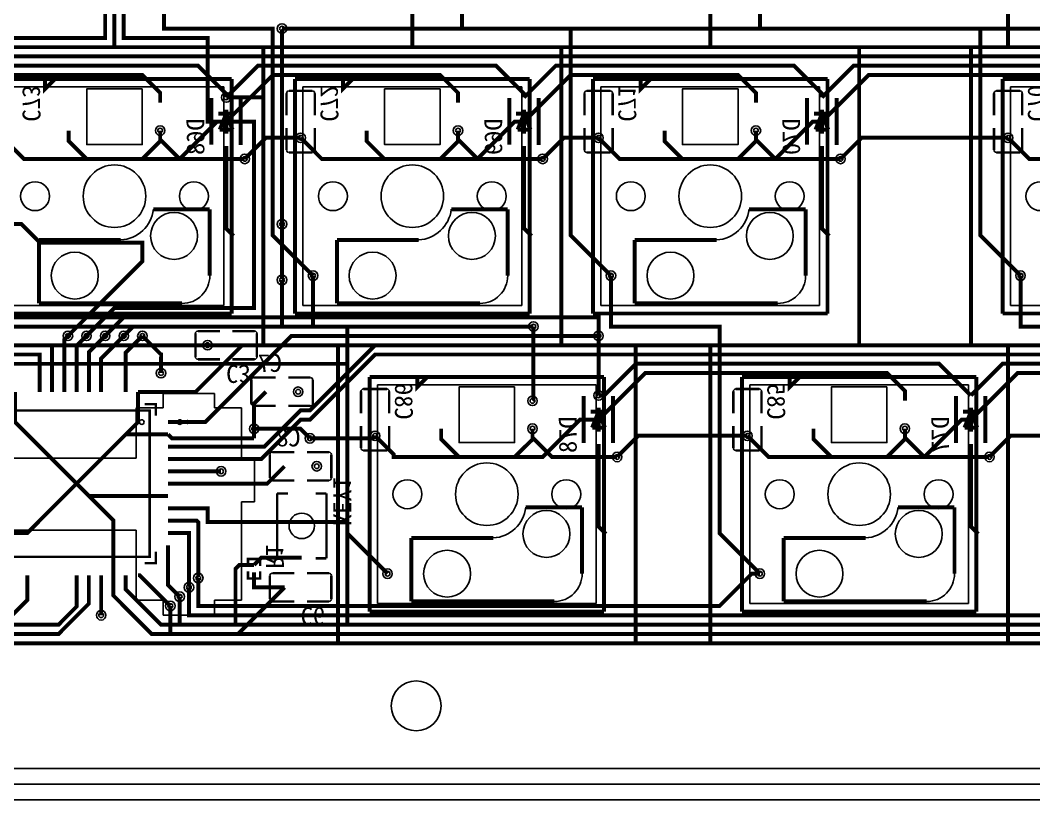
# Model space of a CAD drawing. Extents: x -401 to 1070, y -422 to 1263.
# Drawn here: x -211.1 to -146.3, y 690.7 to 740.5 of the extents above; entities that cross this region are included whole.
import ezdxf

# ---------------------------------------------------------------- set-up
doc = ezdxf.new("R2010")
doc.units = 0
doc.header["$MEASUREMENT"] = 0
for name, color, linetype, true_color in [('BoardOutLine', 6, 'Continuous', 0xff00ff), ('BottomLayer', 5, 'Continuous', 0x0000ff), ('BottomSilkLayer', 7, 'Continuous', 0x66cc33), ('Document', 7, 'Continuous', 0xffffff), ('Hole', 7, 'Continuous', 0x222222), ('Multi-Layer', 7, 'Continuous', 0xc0c0c0), ('TopLayer', 1, 'Continuous', 0xff0000), ('TopSilkLayer', 7, 'Continuous', 0xffcc00)]:
    doc.layers.add(name, color=color, linetype=linetype, true_color=true_color)

msp = doc.modelspace()

# ---------------------------------------------------------------- linework, layer by layer
at = {"color": 0}
for p, q in [((-212.0609999999999, 736.2684), (-198.0709999999999, 736.2684)), ((-198.0709999999999, 736.2684), (-198.0709999999999, 722.2772)), ((-193.0109999999997, 736.2684), (-179.021, 736.2684)), ((-193.0109999999997, 722.2772), (-193.0109999999997, 736.2684)), ((-179.021, 736.2684), (-179.021, 722.2772)), ((-173.961, 736.2684), (-159.9709999999998, 736.2684)), ((-173.961, 722.2772), (-173.961, 736.2684)), ((-159.9709999999998, 736.2684), (-159.9709999999998, 722.2772)), ((-147.7670000000001, 736.2684), (-133.778, 736.2684)), ((-147.7670000000001, 722.2772), (-147.7670000000001, 736.2684)), ((-198.0709999999999, 722.2772), (-212.0609999999999, 722.2772)), ((-179.021, 722.2772), (-193.0109999999997, 722.2772)), ((-159.9709999999998, 722.2772), (-173.961, 722.2772)), ((-133.778, 722.2772), (-147.7670000000001, 722.2772)), ((-188.249, 717.2185000000001), (-174.2589999999998, 717.2185000000001)), ((-188.249, 703.2272), (-188.249, 717.2185000000001)), ((-174.2589999999998, 717.2185000000001), (-174.2589999999998, 703.2272)), ((-164.4359999999999, 717.2185000000001), (-150.4459999999999, 717.2185000000001)), ((-164.4359999999999, 703.2272), (-164.4359999999999, 717.2185000000001)), ((-150.4459999999999, 717.2185000000001), (-150.4459999999999, 703.2272)), ((-198.6589999999999, 716.6673000000001), (-201.9479999999999, 716.6673000000001)), ((-201.9479999999999, 716.6673000000001), (-201.9479999999999, 715.7481)), ((-198.6589999999999, 715.7481), (-198.6589999999999, 716.6673000000001)), ((-201.9479999999999, 715.7481), (-203.673, 715.7481)), ((-203.673, 715.7481), (-203.673, 712.518)), ((-196.9329999999998, 715.7481), (-198.6589999999999, 715.7481)), ((-196.9329999999998, 712.518), (-196.9329999999998, 715.7481)), ((-203.673, 712.518), (-236.1709999999999, 712.518)), ((-196.1089999999999, 712.518), (-196.9329999999998, 712.518)), ((-196.1089999999999, 709.7274), (-196.1089999999999, 712.518)), ((-196.9329999999998, 703.4574), (-196.9329999999998, 709.7274)), ((-196.9329999999998, 709.7274), (-196.1089999999999, 709.7274)), ((-236.1709999999999, 707.9278), (-203.673, 707.9278)), ((-203.673, 707.9278), (-203.673, 703.4574)), ((-203.673, 703.4574), (-201.9479999999999, 703.4574)), ((-201.9479999999999, 703.4574), (-201.9479999999999, 702.47758)), ((-198.6589999999999, 702.47758), (-198.6589999999999, 703.4574)), ((-198.6589999999999, 703.4574), (-196.9329999999998, 703.4574)), ((-174.2589999999998, 703.2272), (-188.249, 703.2272)), ((-150.4459999999999, 703.2272), (-164.4359999999999, 703.2272)), ((-201.9479999999999, 702.47758), (-198.6589999999999, 702.47758)), ((-390.8038999999999, 700.69718), (-86.00199999999995, 700.69718)), ((-390.8039, 700.69718), (-86.00200000000018, 700.69718)), ((-390.8038999999999, 700.6971800000001), (-86.00199999999995, 700.6971800000001)), ((-80.99799999999982, 692.690767), (-395.8089299999999, 692.692145))]:
    msp.add_line(p, q, dxfattribs=at)
msp.add_line((-390.8089999999997, 700.7025), (-86.00899999999979, 700.7025))
at = {"linetype": 'Continuous'}
for p, q in [((-80.99799999996935, 691.690767), (-395.80893, 691.692145)), ((-395.8089299999999, 690.6921450000001), (-80.99799999996958, 690.690767)), ((-395.8089299999998, 690.6921450000001), (-80.99799999996935, 690.690767)), ((-395.8089299999999, 690.6921450000001), (-80.99799999996935, 690.690767)), ((-395.8089299999997, 690.692145), (-80.99799999996935, 690.6907669999999)), ((-395.8089299999999, 690.692145), (-80.99799999996958, 690.690767))]:
    msp.add_line(p, q, dxfattribs=at)
for centre in [(-185.77, 696.6946800000001), (-185.7699999999998, 696.6946800000001), (-185.77, 696.6946800000001), (-185.7699999999998, 696.6946800000001), (-185.7699999999998, 696.6946800000001), (-185.7699999999998, 696.69468), (-185.77, 696.6946800000001)]:
    msp.add_circle(centre, 1.59578, dxfattribs=at)
at = {"layer": 'BoardOutLine', "const_width": 0.254}
msp.add_lwpolyline([(-390.8008773999999, 700.6965094000001), (-390.8008773999999, 700.6965094000001), (-86.00087740000004, 700.6965094000001)], dxfattribs=at)
at = {"layer": 'BottomLayer', "const_width": 0.254}
for points in [[(-120.5266147999998, 797.3622292), (-119.1115807999997, 795.9471952), (-105.0481087999999, 795.9471952), (-105.0481087999999, 719.7455696000001), (-188.3936367999997, 719.7455696000001), (-192.5609132000002, 715.5782932000001), (-193.1562383999997, 715.5782932000001), (-195.4762743999997, 713.2582572), (-201.6374507999997, 713.2582572)], [(-104.4526819999999, 794.7414826), (-104.4526819999999, 719.150346), (-188.3935352000001, 719.150346), (-192.5608116000001, 714.9830696000001), (-193.1561368, 714.9830696000001), (-195.6682475999999, 712.4709588000001), (-201.6373492, 712.4709588000001)], [(-194.3478032, 739.986728), (-113.9778851999997, 739.986728), (-108.6199583999999, 739.986728)], [(-366.4513451999998, 735.2397728000001), (-363.4904163999998, 738.2007524), (-105.6433832, 738.2007524), (-105.6433832, 731.0569008000001)], [(-216.9690432, 735.5834348000001), (-214.9470508000002, 737.6054272), (-199.7047139999997, 737.6054272), (-197.9187892000002, 735.8195024), (-197.9187892000002, 735.5834348000001)], [(-197.9187892000002, 735.5834348000001), (-195.8967967999999, 737.6054272), (-180.6543076, 737.6054272), (-178.8682812, 735.8194008), (-178.8682812, 735.5834348000001)], [(-178.8682812, 735.5834348000001), (-176.8462887999997, 737.6054272), (-161.6039011999999, 737.6054272), (-159.8180271999997, 735.8195532000001), (-159.8180271999997, 735.5834348000001)], [(-159.8180271999997, 735.5834348000001), (-157.7960347999999, 737.6054272), (-134.8142672000001, 737.6054272), (-133.6235151999997, 736.4146752), (-133.6235151999997, 735.5834348000001)], [(-227.0340472, 733.4617728000001), (-227.0340472, 732.7871996), (-225.8990228, 731.6521752), (-220.5410960000002, 731.6521752), (-218.1597952, 734.0334760000001), (-216.9691447999996, 734.0334760000001), (-213.9925188, 737.010102), (-203.2766651999998, 737.010102), (-202.1415392000001, 735.8749760000001), (-202.1415392000001, 735.2397728000001)], [(-207.9835391999998, 733.4617728000001), (-207.9835391999998, 732.787098), (-206.8486163999999, 731.6521752), (-200.8953644000001, 731.6521752), (-198.5140635999999, 734.0334760000001), (-197.9187383999999, 734.0334760000001), (-194.9421123999998, 737.010102), (-184.2262588000001, 737.010102), (-183.0912851999999, 735.8751284000001), (-183.0912851999999, 735.2397728000001)], [(-188.9332852, 733.4617728000001), (-188.9332852, 732.7872504000001), (-187.7982099999997, 731.6521752), (-181.8449579999999, 731.6521752), (-179.4636571999997, 734.0334760000001), (-178.8683319999998, 734.0334760000001), (-175.8917060000001, 737.010102), (-165.1758523999999, 737.010102), (-164.0407771999996, 735.8750268000001), (-164.0407771999996, 735.2397728000001)], [(-169.8827771999997, 733.4617728000001), (-169.8827771999997, 732.7871488000001), (-168.7478036, 731.6521752), (-162.7945515999997, 731.6521752), (-160.4132508, 734.0334760000001), (-159.8179256000001, 734.0334760000001), (-156.8412996, 737.010102), (-138.9815436000001, 737.010102), (-137.8465192000001, 735.8750776), (-137.8465192000001, 735.2397728000001)], [(-193.1560351999999, 733.0035568000001), (-195.3767064000001, 733.0035568000001), (-196.7280879999996, 731.6521752)], [(-174.1057811999997, 733.0035568000001), (-176.3262999999999, 733.0035568000001), (-177.6776815999999, 731.6521752)], [(-147.9115231999997, 733.0035568000001), (-157.2758935999998, 733.0035568000001), (-158.6272751999998, 731.6521752)], [(-197.4425392000001, 726.7307728000001), (-197.9187892000002, 727.2070228), (-197.9187892000002, 732.4836188)], [(-178.3922851999998, 726.7307728000001), (-178.8682812, 727.2067688000001), (-178.8682812, 732.4836188)], [(-159.3417772, 726.7307728000001), (-159.8180271999997, 727.2070228), (-159.8180271999997, 732.4836188)], [(-194.3477523999998, 723.9133794), (-194.3467871999999, 723.9143446), (-194.3467871999999, 727.4848988)], [(-236.0190177999999, 716.5321902000001), (-235.0640286, 716.5321902000001), (-230.0652577999997, 721.5308848000001), (-174.1057811999997, 721.5308848000001), (-174.1057811999997, 720.3408948)], [(-246.0845552, 714.4115188000001), (-246.0845552, 713.7368948), (-244.9494292000001, 712.6017688000001), (-238.9961772, 712.6017688000001), (-236.6148763999998, 714.9830696000001), (-235.1358852000001, 714.9830188000001), (-235.1358852000001, 715.8667356000001), (-230.0662992, 720.9363216), (-178.2730067999998, 720.9363216)], [(-208.2761979999998, 716.7475568), (-208.2761979999998, 719.7456966), (-208.2761979999998, 720.103862), (-208.0391652000001, 720.3408948)], [(-207.4887725999999, 716.7475568), (-207.4887725999999, 719.1503206000001), (-207.4887725999999, 719.7007894000001), (-206.8486671999997, 720.3408948)], [(-206.7013471999996, 716.7475568), (-206.7013471999996, 718.6967782), (-206.7013471999996, 719.2974628000001), (-205.6579152000002, 720.3408948)], [(-205.9149123999998, 716.7480648), (-205.9149123999998, 718.2466902000001), (-205.9149123999998, 718.8933996000001), (-204.4674171999998, 720.3408948)], [(-204.3391979999999, 716.7475568), (-204.3391979999999, 719.278362), (-203.2766651999998, 720.3408948)], [(-203.2766905999999, 720.3410218), (-202.0860655999998, 719.1503206000001), (-202.0859131999998, 719.1503206000001), (-202.0859131999998, 717.9596448)], [(-201.6373492, 714.8331334000001), (-199.2593249999998, 714.8331334000001), (-193.7514365999998, 720.3410218), (-174.1059081999999, 720.3410218), (-174.1057811999997, 720.3408948)], [(-209.0635471999997, 716.7475568), (-209.0635471999997, 719.7456712000001), (-224.7083724000001, 719.7456712000001), (-224.7083724000001, 714.3877444000001)], [(-203.5517471999999, 716.7475568), (-199.8870352000001, 716.7475568), (-196.8888191999997, 719.7457728)], [(-209.8509471999998, 716.7475568), (-209.8509471999998, 719.150346), (-224.1130471999998, 719.150346), (-224.1130471999998, 713.7924192)], [(-150.2927731999996, 716.5329268), (-152.3148672, 718.5550208), (-171.7244296000001, 718.5550208), (-173.7465236, 716.5329268), (-174.1057811999997, 716.5329268)], [(-150.2927731999996, 716.5329268), (-148.2706792000001, 718.5550208), (-128.2656899999999, 718.5550208), (-126.4797652, 716.769096), (-126.4797652, 716.5329268)], [(-184.1705311999997, 714.4115188000001), (-184.1705311999997, 713.7366916000001), (-183.0356083999998, 712.6017688000001), (-177.6776815999999, 712.6017688000001), (-175.2963807999997, 714.9830696000001), (-174.1057303999999, 714.9830696000001), (-171.1291044000002, 717.9596956000001), (-155.6506491999996, 717.9596956000001), (-154.5155232, 716.8245696000001), (-154.5155232, 716.1895188000001)], [(-160.3575231999996, 714.4115188000001), (-160.3575231999996, 713.7366916000001), (-159.2226004000001, 712.6017688000001), (-153.2693483999999, 712.6017688000001), (-150.8880475999997, 714.9830696000001), (-150.2927223999998, 714.9830696000001), (-147.3160964000001, 717.9596956000001), (-131.8376412, 717.9596956000001), (-130.7025151999999, 716.8245696000001), (-130.7025151999999, 716.1895188000001)], [(-211.4257471999997, 716.7475568), (-211.4257471999997, 714.8329048), (-207.4889504, 710.896108)], [(-203.5517471999999, 716.7475568), (-203.5517471999999, 714.8333112), (-204.3392996, 714.0457588)], [(-196.1326612, 714.404483), (-196.1326612, 716.0132428), (-195.3767826000001, 716.7691468)], [(-196.1326612, 713.7925208), (-196.1326612, 713.7925208), (-196.1326612, 714.404483)], [(-201.6373492, 714.0457588), (-204.3392996, 714.0457588), (-207.4889504, 710.896108)], [(-201.6373492, 714.0457588), (-201.3841111999998, 713.7925208), (-196.1326612, 713.7925208)], [(-188.3935097999999, 713.9530488), (-188.5540632, 713.7925208), (-192.5609132000002, 713.7925208)], [(-164.5805272, 713.9530488), (-171.5637999999997, 713.9530488), (-172.91508, 712.6017688000001)], [(-140.7675191999999, 713.9530488), (-147.750792, 713.9530488), (-149.1020719999999, 712.6017688000001)], [(-173.6295312, 707.6805188000001), (-174.1057811999997, 708.1567688000001), (-174.1057811999997, 713.4331108)], [(-149.8165231999999, 707.6805188000001), (-150.2927731999996, 708.1567688000001), (-150.2927731999996, 713.4331108)], [(-210.6383472, 705.0447608), (-210.6383472, 703.4541112), (-211.6112179999998, 702.4812404), (-269.3577624000001, 702.4812404), (-269.3577624000001, 706.0531916000001), (-275.3110144000001, 712.0064436000001), (-286.026868, 712.0064436000001), (-288.4081687999998, 709.6251428), (-288.4081687999998, 701.2905900000001), (-379.0164203999999, 701.2905900000001), (-382.8663491999999, 705.1405188000001)], [(-201.6373492, 710.8961588000001), (-195.2962391999997, 710.8961588000001), (-194.1860052, 712.0063928000001)], [(-201.6373492, 711.6835588), (-201.6373492, 711.6835588), (-198.2416231999998, 711.6835588)], [(-207.4889504, 710.896108), (-210.6384995999999, 707.7465588), (-213.3401452000001, 707.7465588)], [(-207.4889504, 710.896108), (-205.1265471999998, 708.5337048000001), (-205.1265471999998, 705.0447608)], [(-207.4889504, 710.896108), (-206.7016011999997, 710.1087588000001), (-201.6373492, 710.1087588000001)], [(-201.6376032000001, 709.3211048000001), (-199.1103031999999, 709.3211048000001), (-199.1103031999999, 708.4346448), (-190.1796631999998, 708.4346448), (-190.1796631999998, 701.8865248000001), (-122.3134032, 701.8865248000001)], [(-207.4897632, 705.0437448), (-207.4897632, 703.0320648000001), (-208.6353032, 701.8865248000001), (-269.5851432000001, 701.8865248000001), (-276.1942231999998, 708.4956048)], [(-201.6373492, 708.5339842000001), (-199.8041549999996, 708.5339842000001), (-199.7046885999996, 708.4345178000001), (-199.7046885999996, 704.8626682), (-199.7046631999999, 704.8626428000001)], [(-201.6373492, 707.7465588), (-200.3000138, 707.7465588), (-200.3000138, 704.2672922), (-200.3000392000001, 704.2672668000001)], [(-201.6373492, 706.9591334), (-201.6373492, 704.4138248), (-200.8954151999999, 703.6718908)], [(-196.1326866000002, 705.6992934), (-195.6711686000001, 706.1608368000001), (-193.0879631999999, 706.1608368000001)], [(-204.3391979999999, 705.0447608), (-204.3391979999999, 704.1390222000001), (-202.0860655999998, 701.8858898000001), (-197.3234385999997, 701.8858898000001), (-197.3234385999997, 705.4578918000001), (-197.0820115999998, 705.6993188), (-196.1326612, 705.6993188)], [(-196.1334231999997, 705.2164648000002), (-196.1334231999997, 704.2665048), (-194.1852431999998, 704.2665048)], [(-206.7023631999998, 705.0437448), (-206.7023631999998, 703.2251048), (-208.6353032, 701.2896248000001), (-272.8896831999999, 701.2896248000001), (-276.1942231999998, 704.5967048000001)], [(-205.9139471999999, 705.0447608), (-205.9139471999999, 705.0447608), (-205.9139471999999, 702.4812404)], [(-205.1275631999999, 705.0437448), (-205.1275631999999, 703.7356448), (-202.6815431999996, 701.2896248000001), (-197.1621232, 701.2896248000001), (-194.1852431999998, 704.2665048)], [(-203.5517726, 705.0447608), (-203.4590372, 705.0447608), (-201.4907911999996, 703.0765148)]]:
    msp.add_lwpolyline(points, dxfattribs=at)
at = {"layer": 'BottomSilkLayer'}
for points, const_width in [([(-209.5076407999998, 736.7638744), (-208.8726408, 736.7638744), (-209.5076407999998, 736.1288744), (-209.5076407999998, 736.7638744)], 0.254), ([(-190.4572344000001, 736.7638744), (-189.8222343999998, 736.7638744), (-190.4572344000001, 736.1288744), (-190.4572344000001, 736.7638744)], 0.254), ([(-171.4068279999999, 736.7638744), (-170.7718280000001, 736.7638744), (-171.4068279999999, 736.1288744), (-171.4068279999999, 736.7638744)], 0.254), ([(-185.6946327999997, 717.713468), (-185.0596327999999, 717.713468), (-185.6946327999997, 717.078468), (-185.6946327999997, 717.713468)], 0.254), ([(-161.8816248000001, 717.713468), (-161.2466247999998, 717.713468), (-161.8816248000001, 717.078468), (-161.8816248000001, 717.713468)], 0.254), ([(-202.8137501999997, 715.5713082000001), (-212.1641505999999, 715.5713082000001), (-212.1641505999999, 706.2209078000001), (-202.8137501999997, 706.2209078000001), (-202.8137501999997, 715.5713082000001)], 0.1524)]:
    msp.add_lwpolyline(points, close=True, dxfattribs=dict(at, const_width=const_width))
for points, const_width in [([(-198.8652694, 735.5535136000001), (-198.8652694, 735.5535136000001), (-198.8652694, 732.5535196000001)], 0.254), ([(-196.9855931999998, 735.5401532000001), (-196.9855931999998, 735.5401532000001), (-196.9855931999998, 732.5401592000001)], 0.254), ([(-194.0597418, 734.4346690000001), (-194.0597418, 734.4346690000001), (-194.0597418, 735.8446738)], 0.1524), ([(-193.9073417999996, 735.9970738), (-193.9073417999996, 735.9970738), (-192.4049318, 735.9970738)], 0.1524), ([(-192.2525318, 735.8446738), (-192.2525318, 735.8446738), (-192.2525318, 734.4346690000001)], 0.1524), ([(-179.8148629999998, 735.5535136000001), (-179.8148629999998, 735.5535136000001), (-179.8148629999998, 732.5535196000001)], 0.254), ([(-177.9351867999997, 735.5401532000001), (-177.9351867999997, 735.5401532000001), (-177.9351867999997, 732.5401592000001)], 0.254), ([(-175.0093353999998, 734.4346690000001), (-175.0093353999998, 734.4346690000001), (-175.0093353999998, 735.8446738)], 0.1524), ([(-174.8569353999999, 735.9970738), (-174.8569353999999, 735.9970738), (-173.3545253999998, 735.9970738)], 0.1524), ([(-173.2021253999999, 735.8446738), (-173.2021253999999, 735.8446738), (-173.2021253999999, 734.4346690000001)], 0.1524), ([(-160.7644565999997, 735.5535136000001), (-160.7644565999997, 735.5535136000001), (-160.7644565999997, 732.5535196000001)], 0.254), ([(-158.8847804, 735.5401532000001), (-158.8847804, 735.5401532000001), (-158.8847804, 732.5401592000001)], 0.254), ([(-148.8150265999996, 734.4346690000001), (-148.8150265999996, 734.4346690000001), (-148.8150265999996, 735.8446738)], 0.1524), ([(-148.6626266000001, 735.9970738), (-148.6626266000001, 735.9970738), (-147.1602166, 735.9970738)], 0.1524), ([(-147.0078165999996, 735.8446738), (-147.0078165999996, 735.8446738), (-147.0078165999996, 734.4346690000001)], 0.1524), ([(-198.4267383999997, 734.5414760000001), (-198.4267383999997, 734.5414760000001), (-197.4107383999997, 734.5414760000001)], 0.254), ([(-197.9187383999999, 734.5414760000001), (-197.9187383999999, 734.5414760000001), (-198.3251383999998, 733.5254760000001)], 0.254), ([(-197.9187383999999, 734.7954760000001), (-197.9187383999999, 734.7954760000001), (-197.9187383999999, 733.2714760000001)], 0.254), ([(-197.5123383999996, 733.5254760000001), (-197.5123383999996, 733.5254760000001), (-197.9187383999999, 734.5414760000001)], 0.254), ([(-179.376332, 734.5414760000001), (-179.376332, 734.5414760000001), (-178.360332, 734.5414760000001)], 0.254), ([(-178.8683319999998, 734.5414760000001), (-178.8683319999998, 734.5414760000001), (-179.2747319999996, 733.5254760000001)], 0.254), ([(-178.8683319999998, 734.7954760000001), (-178.8683319999998, 734.7954760000001), (-178.8683319999998, 733.2714760000001)], 0.254), ([(-178.4619319999999, 733.5254760000001), (-178.4619319999999, 733.5254760000001), (-178.8683319999998, 734.5414760000001)], 0.254), ([(-160.3259255999999, 734.5414760000001), (-160.3259255999999, 734.5414760000001), (-159.3099255999998, 734.5414760000001)], 0.254), ([(-159.8179256000001, 734.5414760000001), (-159.8179256000001, 734.5414760000001), (-160.2243255999999, 733.5254760000001)], 0.254), ([(-159.8179256000001, 734.7954760000001), (-159.8179256000001, 734.7954760000001), (-159.8179256000001, 733.2714760000001)], 0.254), ([(-159.4115255999998, 733.5254760000001), (-159.4115255999998, 733.5254760000001), (-159.8179256000001, 734.5414760000001)], 0.254), ([(-194.0597418, 733.632283), (-194.0597418, 733.632283), (-194.0597418, 732.2222782000001)], 0.1524), ([(-192.2525318, 732.2222782000001), (-192.2525318, 732.2222782000001), (-192.2525318, 733.632283)], 0.1524), ([(-175.0093353999998, 733.632283), (-175.0093353999998, 733.632283), (-175.0093353999998, 732.2222782000001)], 0.1524), ([(-173.2021253999999, 732.2222782000001), (-173.2021253999999, 732.2222782000001), (-173.2021253999999, 733.632283)], 0.1524), ([(-148.8150265999996, 733.632283), (-148.8150265999996, 733.632283), (-148.8150265999996, 732.2222782000001)], 0.1524), ([(-147.0078165999996, 732.2222782000001), (-147.0078165999996, 732.2222782000001), (-147.0078165999996, 733.632283)], 0.1524), ([(-198.3251383999998, 733.5254760000001), (-198.3251383999998, 733.5254760000001), (-197.5123383999996, 733.5254760000001)], 0.254), ([(-179.2747319999996, 733.5254760000001), (-179.2747319999996, 733.5254760000001), (-178.4619319999999, 733.5254760000001)], 0.254), ([(-160.2243255999999, 733.5254760000001), (-160.2243255999999, 733.5254760000001), (-159.4115255999998, 733.5254760000001)], 0.254), ([(-193.9073417999996, 732.0698782000001), (-193.9073417999996, 732.0698782000001), (-192.4049318, 732.0698782000001)], 0.1524), ([(-174.8569353999999, 732.0698782000001), (-174.8569353999999, 732.0698782000001), (-173.3545253999998, 732.0698782000001)], 0.1524), ([(-148.6626266000001, 732.0698782000001), (-148.6626266000001, 732.0698782000001), (-147.1602166, 732.0698782000001)], 0.1524), ([(-199.8823362000001, 720.4968762000001), (-199.8823362000001, 720.4968762000001), (-199.8823362000001, 718.9944662)], 0.1524), ([(-198.3199313999996, 720.6492762), (-198.3199313999996, 720.6492762), (-199.7299361999997, 720.6492762)], 0.1524), ([(-197.5175453999998, 720.6492762), (-197.5175453999998, 720.6492762), (-196.1075405999998, 720.6492762)], 0.1524), ([(-195.9551405999998, 720.4968762000001), (-195.9551405999998, 720.4968762000001), (-195.9551405999998, 718.9944662)], 0.1524), ([(-199.7299361999997, 718.8420662000001), (-199.7299361999997, 718.8420662000001), (-198.3199313999996, 718.8420662000001)], 0.1524), ([(-196.1075405999998, 718.8420662000001), (-196.1075405999998, 718.8420662000001), (-197.5175453999998, 718.8420662000001)], 0.1524), ([(-196.310385, 716.0178402), (-196.310385, 716.0178402), (-196.310385, 717.5202502000001)], 0.1524), ([(-196.1579850000001, 717.6726502), (-196.1579850000001, 717.6726502), (-194.7479802, 717.6726502)], 0.1524), ([(-192.5355893999997, 717.6726502), (-192.5355893999997, 717.6726502), (-193.9455942000002, 717.6726502)], 0.1524), ([(-192.3831893999998, 716.0178402), (-192.3831893999998, 716.0178402), (-192.3831893999998, 717.5202502000001)], 0.1524), ([(-189.2971402000001, 715.3842626), (-189.2971402000001, 715.3842626), (-189.2971402000001, 716.7942674)], 0.1524), ([(-189.1447401999997, 716.9466674000001), (-189.1447401999997, 716.9466674000001), (-187.6423301999996, 716.9466674000001)], 0.1524), ([(-187.4899302000001, 716.7942674), (-187.4899302000001, 716.7942674), (-187.4899302000001, 715.3842626)], 0.1524), ([(-165.4841322, 715.3842626), (-165.4841322, 715.3842626), (-165.4841322, 716.7942674)], 0.1524), ([(-165.3317322, 716.9466674000001), (-165.3317322, 716.9466674000001), (-163.8293222, 716.9466674000001)], 0.1524), ([(-163.6769222, 716.7942674), (-163.6769222, 716.7942674), (-163.6769222, 715.3842626)], 0.1524), ([(-175.0522613999999, 716.5031072), (-175.0522613999999, 716.5031072), (-175.0522613999999, 713.5031132)], 0.254), ([(-173.1725851999997, 716.4897468), (-173.1725851999997, 716.4897468), (-173.1725851999997, 713.4897528)], 0.254), ([(-151.2392533999998, 716.5031072), (-151.2392533999998, 716.5031072), (-151.2392533999998, 713.5031132)], 0.254), ([(-149.3595771999996, 716.4897468), (-149.3595771999996, 716.4897468), (-149.3595771999996, 713.4897528)], 0.254), ([(-203.1409784, 715.9761080000001), (-202.4089503999996, 715.9761080000001), (-202.4089503999996, 715.24408)], 0.1524), ([(-194.7479802, 715.8654402000001), (-194.7479802, 715.8654402000001), (-196.1579850000001, 715.8654402000001)], 0.1524), ([(-193.9455942000002, 715.8654402000001), (-193.9455942000002, 715.8654402000001), (-192.5355893999997, 715.8654402000001)], 0.1524), ([(-174.6137303999997, 715.4910696000001), (-174.6137303999997, 715.4910696000001), (-173.5977303999996, 715.4910696000001)], 0.254), ([(-174.1057303999999, 715.4910696000001), (-174.1057303999999, 715.4910696000001), (-174.5121303999997, 714.4750696000001)], 0.254), ([(-174.1057303999999, 715.7450696000001), (-174.1057303999999, 715.7450696000001), (-174.1057303999999, 714.2210696000001)], 0.254), ([(-173.6993304, 714.4750696000001), (-173.6993304, 714.4750696000001), (-174.1057303999999, 715.4910696000001)], 0.254), ([(-150.8007224, 715.4910696000001), (-150.8007224, 715.4910696000001), (-149.7847224, 715.4910696000001)], 0.254), ([(-150.2927223999998, 715.4910696000001), (-150.2927223999998, 715.4910696000001), (-150.6991224000001, 714.4750696000001)], 0.254), ([(-150.2927223999998, 715.7450696000001), (-150.2927223999998, 715.7450696000001), (-150.2927223999998, 714.2210696000001)], 0.254), ([(-149.8863223999999, 714.4750696000001), (-149.8863223999999, 714.4750696000001), (-150.2927223999998, 715.4910696000001)], 0.254), ([(-189.2971402000001, 714.5818766), (-189.2971402000001, 714.5818766), (-189.2971402000001, 713.1718718000001)], 0.1524), ([(-187.4899302000001, 713.1718718000001), (-187.4899302000001, 713.1718718000001), (-187.4899302000001, 714.5818766)], 0.1524), ([(-174.5121303999997, 714.4750696000001), (-174.5121303999997, 714.4750696000001), (-173.6993304, 714.4750696000001)], 0.254), ([(-165.4841322, 714.5818766), (-165.4841322, 714.5818766), (-165.4841322, 713.1718718000001)], 0.1524), ([(-163.6769222, 713.1718718000001), (-163.6769222, 713.1718718000001), (-163.6769222, 714.5818766)], 0.1524), ([(-150.6991224000001, 714.4750696000001), (-150.6991224000001, 714.4750696000001), (-149.8863223999999, 714.4750696000001)], 0.254), ([(-194.9673345999997, 712.9100486000001), (-194.9673345999997, 712.9100486000001), (-193.5573297999997, 712.9100486000001)], 0.1524), ([(-191.3449389999998, 712.9100486000001), (-191.3449389999998, 712.9100486000001), (-192.7549437999999, 712.9100486000001)], 0.1524), ([(-189.1447401999997, 713.0194718), (-189.1447401999997, 713.0194718), (-187.6423301999996, 713.0194718)], 0.1524), ([(-165.3317322, 713.0194718), (-165.3317322, 713.0194718), (-163.8293222, 713.0194718)], 0.1524), ([(-195.1197346000001, 711.2552386000001), (-195.1197346000001, 711.2552386000001), (-195.1197346000001, 712.7576486)], 0.1524), ([(-191.1925389999999, 711.2552386000001), (-191.1925389999999, 711.2552386000001), (-191.1925389999999, 712.7576486)], 0.1524), ([(-193.5573297999997, 711.1028386000002), (-193.5573297999997, 711.1028386000002), (-194.9673345999997, 711.1028386000002)], 0.1524), ([(-192.7549437999999, 711.1028386000002), (-192.7549437999999, 711.1028386000002), (-191.3449389999998, 711.1028386000002)], 0.1524), ([(-194.663957, 710.2720808000001), (-194.663957, 710.2720808000001), (-193.9709688, 710.2720808000001)], 0.1524), ([(-194.663957, 710.2720808000001), (-194.663957, 710.2720808000001), (-194.663957, 706.1196888000001)], 0.1524), ([(-191.5115629999998, 710.2720808000001), (-191.5115629999998, 710.2720808000001), (-192.2045511999997, 710.2720808000001)], 0.1524), ([(-191.5115629999998, 710.2720808000001), (-191.5115629999998, 710.2720808000001), (-191.5115629999998, 706.1196888000001)], 0.1524), ([(-203.1409784, 705.8161080000001), (-202.4089503999996, 705.8161080000001), (-202.4089503999996, 706.5481360000001)], 0.1524), ([(-196.5233639999999, 705.6240586), (-196.5233639999999, 706.0795822000001), (-195.7421615999999, 706.0795822000001), (-195.7421615999999, 705.6240586)], 0.1524), ([(-194.663957, 706.1196888000001), (-194.663957, 706.1196888000001), (-193.9709688, 706.1196888000001)], 0.1524), ([(-191.5115629999998, 706.1196888000001), (-191.5115629999998, 706.1196888000001), (-192.2045511999997, 706.1196888000001)], 0.1524), ([(-196.5233639999999, 705.2916742000001), (-196.5233639999999, 704.8361506000001), (-195.7421615999999, 704.8361506000001), (-195.7421615999999, 705.2916742000001)], 0.1524), ([(-193.5573297999997, 705.170821), (-193.5573297999997, 705.170821), (-194.9673345999997, 705.170821)], 0.1524), ([(-192.7549437999999, 705.170821), (-192.7549437999999, 705.170821), (-191.3449389999998, 705.170821)], 0.1524), ([(-195.1197346000001, 705.0184210000001), (-195.1197346000001, 705.0184210000001), (-195.1197346000001, 703.516011)], 0.1524), ([(-191.1925389999999, 705.0184210000001), (-191.1925389999999, 705.0184210000001), (-191.1925389999999, 703.516011)], 0.1524), ([(-194.9673345999997, 703.363611), (-194.9673345999997, 703.363611), (-193.5573297999997, 703.363611)], 0.1524), ([(-191.3449389999998, 703.363611), (-191.3449389999998, 703.363611), (-192.7549437999999, 703.363611)], 0.1524)]:
    msp.add_lwpolyline(points, dxfattribs=dict(at, const_width=const_width))
for centre, radius in [((-203.3134951999998, 714.8331588000001), 0.150114), ((-200.3897012, 714.8331588000001), 0.100076), ((-193.0879631999999, 708.1958848000002), 0.813308)]:
    msp.add_circle(centre, radius, dxfattribs=at)
for centre, start, end in [((-193.9073417999996, 735.8446738), 90, 180), ((-192.4049318, 735.8446738), 0, 90), ((-174.8569353999999, 735.8446738), 90, 180), ((-173.3545253999998, 735.8446738), 0, 90), ((-148.6626266000001, 735.8446738), 90, 180), ((-147.1602166, 735.8446738), 0, 90), ((-193.9073417999996, 732.2222782000002), 180, 270), ((-192.4049318, 732.2222782000002), 270, 359.999999999987), ((-174.8569353999999, 732.2222782000002), 180, 270), ((-173.3545253999998, 732.2222782000002), 270, 359.999999999987), ((-148.6626266000001, 732.2222782000002), 180, 270), ((-147.1602166, 732.2222782000002), 270, 359.999999999987), ((-199.7299361999997, 720.4968762000001), 90, 179.999999999987), ((-196.1075405999998, 720.4968762000001), 0, 90), ((-199.7299361999997, 718.9944662), 180, 270), ((-196.1075405999998, 718.9944662), 270, 0), ((-196.1579850000001, 717.5202502000001), 90, 180), ((-192.5355893999997, 717.5202502000001), 0, 90), ((-189.1447401999997, 716.7942674000001), 90, 180), ((-187.6423302000001, 716.7942674000001), 359.9999999999609, 90), ((-165.3317321999996, 716.7942674000001), 90, 180), ((-163.8293222, 716.7942674000001), 359.9999999999609, 90), ((-196.1579850000001, 716.0178402), 180.0000000000065, 270), ((-192.5355893999997, 716.0178402), 270, 359.999999999987), ((-189.1447401999997, 713.1718718000001), 180, 270), ((-187.6423302000001, 713.1718718000001), 270, 359.999999999987), ((-165.3317321999996, 713.1718718000001), 180, 270), ((-163.8293222, 713.1718718000001), 270, 359.999999999987), ((-194.9673345999997, 712.7576486), 90, 180), ((-191.3449389999998, 712.7576486), 0, 90), ((-194.9673345999997, 711.2552386000001), 180.0000000000065, 270), ((-191.3449389999998, 711.2552386000001), 270, 359.999999999987), ((-194.9673345999997, 705.0184210000001), 90, 179.999999999987), ((-191.3449389999998, 705.0184210000001), 0, 90), ((-194.9673345999997, 703.5160109999999), 180, 270), ((-191.3449389999998, 703.5160109999999), 270, 0)]:
    msp.add_arc(centre, 0.1524, start, end, dxfattribs=at)
at = {"layer": 'Document', "const_width": 0.254}
for points in [[(-205.0628439999998, 738.7962808), (-224.112844, 738.7962808), (-224.112844, 757.8462808), (-205.0628439999998, 757.8462808)], [(-205.0628439999998, 757.8462808), (-205.0628439999998, 757.8462808), (-205.0628439999998, 738.7962808)], [(-186.0124375999997, 738.7962808), (-205.0624375999998, 738.7962808), (-205.0624375999998, 757.8462808), (-186.0124375999997, 757.8462808)], [(-186.0124375999997, 757.8462808), (-186.0124375999997, 757.8462808), (-186.0124375999997, 738.7962808)], [(-166.9620312, 738.7962808), (-186.0120311999997, 738.7962808), (-186.0120311999997, 757.8462808), (-166.9620312, 757.8462808)], [(-166.9620312, 757.8462808), (-166.9620312, 757.8462808), (-166.9620312, 738.7962808)], [(-147.9116247999998, 738.7962808), (-166.9616248, 738.7962808), (-166.9616248, 757.8462808), (-147.9116247999998, 757.8462808)], [(-147.9116247999998, 757.8462808), (-147.9116247999998, 757.8462808), (-147.9116247999998, 738.7962808)], [(-195.5376408, 719.7458744), (-214.5876408000001, 719.7458744), (-214.5876408000001, 738.7958744), (-195.5376408, 738.7958744)], [(-195.5376408, 738.7958744), (-195.5376408, 738.7958744), (-195.5376408, 719.7458744)], [(-176.4872343999998, 719.7458744), (-195.5372344, 719.7458744), (-195.5372344, 738.7958744), (-176.4872343999998, 738.7958744)], [(-176.4872343999998, 738.7958744), (-176.4872343999998, 738.7958744), (-176.4872343999998, 719.7458744)], [(-157.4368280000001, 719.7458744), (-176.4868279999998, 719.7458744), (-176.4868279999998, 738.7958744), (-157.4368280000001, 738.7958744)], [(-157.4368280000001, 738.7958744), (-157.4368280000001, 738.7958744), (-157.4368280000001, 719.7458744)], [(-131.2425191999998, 719.7458744), (-150.2925192, 719.7458744), (-150.2925192, 738.7958744), (-131.2425191999998, 738.7958744)], [(-202.5734661999998, 728.4327506), (-202.5734661999998, 728.4327506), (-198.9666153999999, 728.4327506)], [(-198.9666153999999, 728.4327506), (-198.9666153999999, 728.4327506), (-198.9666153999999, 724.1909506000001)], [(-183.5230598000001, 728.4327506), (-183.5230598000001, 728.4327506), (-179.9162089999998, 728.4327506)], [(-179.9162089999998, 728.4327506), (-179.9162089999998, 728.4327506), (-179.9162089999998, 724.1909506000001)], [(-164.4726533999999, 728.4327506), (-164.4726533999999, 728.4327506), (-160.8658026000001, 728.4327506)], [(-160.8658026000001, 728.4327506), (-160.8658026000001, 728.4327506), (-160.8658026000001, 724.1909506000001)], [(-209.8886661999998, 726.4769506), (-209.8886661999998, 726.4769506), (-209.8886661999998, 722.4129506)], [(-209.8886661999998, 726.4769506), (-209.8886661999998, 726.4769506), (-204.6562407999998, 726.4769506)], [(-190.8382598000001, 726.4769506), (-190.8382598000001, 726.4769506), (-190.8382598000001, 722.4129506)], [(-190.8382598000001, 726.4769506), (-190.8382598000001, 726.4769506), (-185.6058344, 726.4769506)], [(-171.7878533999999, 726.4769506), (-171.7878533999999, 726.4769506), (-171.7878533999999, 722.4129506)], [(-171.7878533999999, 726.4769506), (-171.7878533999999, 726.4769506), (-166.5554279999999, 726.4769506)], [(-200.7446153999997, 722.4129506), (-200.7446153999997, 722.4129506), (-209.8886153999999, 722.4129506)], [(-181.694209, 722.4129506), (-181.694209, 722.4129506), (-190.8382089999998, 722.4129506)], [(-162.6438025999998, 722.4129506), (-162.6438025999998, 722.4129506), (-171.7878026000001, 722.4129506)], [(-171.7246327999999, 700.695468), (-190.7746328000001, 700.695468), (-190.7746328000001, 719.745468), (-171.7246327999999, 719.745468)], [(-171.7246327999999, 719.745468), (-171.7246327999999, 719.745468), (-171.7246327999999, 700.695468)], [(-147.9116247999998, 700.695468), (-166.9616248, 700.695468), (-166.9616248, 719.745468), (-147.9116247999998, 719.745468)], [(-147.9116247999998, 719.745468), (-147.9116247999998, 719.745468), (-147.9116247999998, 700.695468)], [(-178.7604581999997, 709.3823442000001), (-178.7604581999997, 709.3823442000001), (-175.1536073999998, 709.3823442000001)], [(-175.1536073999998, 709.3823442000001), (-175.1536073999998, 709.3823442000001), (-175.1536073999998, 705.1405442)], [(-154.9474502, 709.3823442000001), (-154.9474502, 709.3823442000001), (-151.3405993999997, 709.3823442000001)], [(-151.3405993999997, 709.3823442000001), (-151.3405993999997, 709.3823442000001), (-151.3405993999997, 705.1405442)], [(-186.0756582000001, 707.4265442000001), (-186.0756582000001, 707.4265442000001), (-186.0756582000001, 703.3625442)], [(-186.0756582000001, 707.4265442000001), (-186.0756582000001, 707.4265442000001), (-180.8432328000001, 707.4265442000001)], [(-162.2626501999996, 707.4265442000001), (-162.2626501999996, 707.4265442000001), (-162.2626501999996, 703.3625442)], [(-162.2626501999996, 707.4265442000001), (-162.2626501999996, 707.4265442000001), (-157.0302248, 707.4265442000001)], [(-176.9316073999996, 703.3625442), (-176.9316073999996, 703.3625442), (-186.0756073999999, 703.3625442)], [(-153.1185994, 703.3625442), (-153.1185994, 703.3625442), (-162.2625993999998, 703.3625442)]]:
    msp.add_lwpolyline(points, dxfattribs=at)
at = {"layer": 'Document'}
msp.add_circle((-200.8910971999996, 714.8331588000001), 0.150114, dxfattribs=at)
for centre, radius, start, end in [((-204.7770974268726, 728.6925005870596), 2.2188932, 273.1216218796101, 353.2760570889385), ((-185.7266910268729, 728.6925005870596), 2.2188932, 273.1216218796101, 353.2760570889385), ((-166.6762846268728, 728.6925005870596), 2.2188932, 273.1216218796101, 353.2760570889385), ((-200.7360600705085, 724.1822936705089), 1.7694148, 270, 0.2786779233388899), ((-181.6856536705088, 724.1822936705089), 1.7694148, 270, 0.2786779233388899), ((-162.6352472705087, 724.1822936705089), 1.7694148, 270, 0.2786779233388899), ((-180.9640894268725, 709.6420941870596), 2.2188932, 273.1216218796101, 353.2760570889385), ((-157.1510814268729, 709.6420941870596), 2.2188932, 273.1216218796101, 353.2760570889385), ((-176.9230520705089, 705.1318872705089), 1.7694148, 270, 0.2786779233388899), ((-153.1100440705088, 705.1318872705089), 1.7694148, 270, 0.2786779233388899)]:
    msp.add_arc(centre, radius, start, end, dxfattribs=at)
at = {"layer": 'Hole'}
for centre in [(-194.3478032, 739.9867788), (-197.9187892000002, 735.5834348000001), (-202.1415392000001, 733.4617728000001), (-193.1560351999999, 733.0035568000001), (-183.0912851999999, 733.4617728000001), (-174.1057811999997, 733.0035568000001), (-164.0407771999996, 733.4617728000001), (-147.9115231999997, 733.0035568000001), (-196.7280371999998, 731.6522768000001), (-177.6777832, 731.6522768000001), (-158.6272751999998, 731.6522768000001), (-194.3467871999999, 727.4848988), (-194.3478032, 723.9134048), (-192.3622852000001, 724.1907728), (-173.3117771999998, 724.1907728), (-147.1175191999998, 724.1907728), (-178.2729051999997, 720.9362708), (-208.0391652000001, 720.3408948), (-206.8486671999997, 720.3408948), (-205.6579152000002, 720.3408948), (-204.4674171999998, 720.3408948), (-203.2766651999998, 720.3408948), (-174.1057811999997, 720.3408948), (-199.1092872000002, 719.7457728), (-202.0859131999998, 717.9596448), (-193.3168171999998, 716.7691468), (-178.3285312, 716.1895188000001), (-174.1057811999997, 716.5329268), (-174.1057811999997, 716.5329268), (-196.1326612, 714.4044068000001), (-178.3285312, 714.4115188000001), (-154.5155232, 714.4115188000001), (-192.5609132000002, 713.7925208), (-188.3935352000001, 713.9530488), (-164.5805272, 713.9530488), (-172.9150291999997, 712.6017688000001), (-149.1020212000001, 712.6017688000001), (-198.2416231999998, 711.6835588), (-192.1260651999999, 712.0063928000001), (-187.5995311999998, 705.1405188000001), (-163.7865231999997, 705.1405188000001), (-199.7046631999999, 704.8626428000001), (-200.3000392000001, 704.2672668000001), (-200.8954151999999, 703.6718908), (-205.9139471999999, 702.4811388), (-201.4907911999996, 703.0765148)]:
    msp.add_circle(centre, 0.1524, dxfattribs=at)
at = {"layer": 'Multi-Layer'}
for points in [[(-203.2846407999998, 736.1288744), (-206.8406407999998, 736.1288744), (-206.8406407999998, 732.5728744), (-203.2846407999998, 732.5728744)], [(-184.2342343999997, 736.1288744), (-187.7902343999997, 736.1288744), (-187.7902343999997, 732.5728744), (-184.2342343999997, 732.5728744)], [(-165.1838279999999, 736.1288744), (-168.739828, 736.1288744), (-168.739828, 732.5728744), (-165.1838279999999, 732.5728744)], [(-179.4716327999997, 717.078468), (-183.0276327999998, 717.078468), (-183.0276327999998, 713.522468), (-179.4716327999997, 713.522468)], [(-155.6586248000001, 717.078468), (-159.2146248000001, 717.078468), (-159.2146248000001, 713.522468), (-155.6586248000001, 713.522468)]]:
    msp.add_lwpolyline(points, close=True, dxfattribs=at)
for centre, radius in [((-194.3478032, 739.9867788), 0.3048), ((-197.9187892000002, 735.5834348000001), 0.3048), ((-202.1415392000001, 733.4617728000001), 0.3048), ((-183.0912851999999, 733.4617728000001), 0.3048), ((-164.0407771999996, 733.4617728000001), 0.3048), ((-193.1560351999999, 733.0035568000001), 0.3048), ((-174.1057811999997, 733.0035568000001), 0.3048), ((-147.9115231999997, 733.0035568000001), 0.3048), ((-196.7280371999998, 731.6522768000001), 0.3048), ((-177.6777832, 731.6522768000001), 0.3048), ((-158.6272751999998, 731.6522768000001), 0.3048), ((-205.0625391999999, 729.2707728), 1.999996), ((-186.0122851999997, 729.2707728), 1.999996), ((-166.9617771999999, 729.2707728), 1.999996), ((-210.1425391999999, 729.2707728), 0.9249917999999999), ((-199.9825392, 729.2707728), 0.9249917999999999), ((-191.0922852000001, 729.2707728), 0.9249917999999999), ((-180.9322851999998, 729.2707728), 0.9249917999999999), ((-172.0417771999998, 729.2707728), 0.9249917999999999), ((-161.8817772, 729.2707728), 0.9249917999999999), ((-145.8475191999999, 729.2707728), 0.9249917999999999), ((-201.2525392, 726.7307728000001), 1.499997), ((-182.2022851999998, 726.7307728000001), 1.499997), ((-163.1517772, 726.7307728000001), 1.499997), ((-194.3467871999999, 727.4848988), 0.3048), ((-207.6025391999999, 724.1907728), 1.499997), ((-188.5522852000001, 724.1907728), 1.499997), ((-169.5017771999999, 724.1907728), 1.499997), ((-194.3478032, 723.9134048), 0.3048), ((-192.3622852000001, 724.1907728), 0.3048), ((-173.3117771999998, 724.1907728), 0.3048), ((-147.1175191999998, 724.1907728), 0.3048), ((-178.2729051999997, 720.9362708), 0.3048), ((-208.0391652000001, 720.3408948), 0.3048), ((-206.8486671999997, 720.3408948), 0.3048), ((-205.6579152000002, 720.3408948), 0.3048), ((-204.4674171999998, 720.3408948), 0.3048), ((-203.2766651999998, 720.3408948), 0.3048), ((-174.1057811999997, 720.3408948), 0.3048), ((-199.1092872000002, 719.7457728), 0.3048), ((-202.0859131999998, 717.9596448), 0.3048), ((-193.3168171999998, 716.7691468), 0.3048), ((-178.3285312, 716.1895188000001), 0.3048), ((-174.1057811999997, 716.5329268), 0.3048), ((-174.1057811999997, 716.5329268), 0.3048), ((-196.1326612, 714.4044068000001), 0.3048), ((-188.3935352000001, 713.9530488), 0.3048), ((-178.3285312, 714.4115188000001), 0.3048), ((-164.5805272, 713.9530488), 0.3048), ((-154.5155232, 714.4115188000001), 0.3048), ((-192.5609132000002, 713.7925208), 0.3048), ((-192.1260651999999, 712.0063928000001), 0.3048), ((-172.9150291999997, 712.6017688000001), 0.3048), ((-149.1020212000001, 712.6017688000001), 0.3048), ((-198.2416231999998, 711.6835588), 0.3048), ((-181.2495311999999, 710.2205188000001), 1.999996), ((-157.4365231999998, 710.2205188000001), 1.999996), ((-186.3295311999998, 710.2205188000001), 0.9249917999999999), ((-176.1695311999999, 710.2205188000001), 0.9249917999999999), ((-162.5165231999997, 710.2205188000001), 0.9249917999999999), ((-152.3565231999999, 710.2205188000001), 0.9249917999999999), ((-177.4395311999999, 707.6805188000001), 1.499997), ((-153.6265231999998, 707.6805188000001), 1.499997), ((-183.7895311999998, 705.1405188000001), 1.499997), ((-159.9765231999997, 705.1405188000001), 1.499997), ((-187.5995311999998, 705.1405188000001), 0.3048), ((-163.7865231999997, 705.1405188000001), 0.3048), ((-200.3000392000001, 704.2672668000001), 0.3048), ((-199.7046631999999, 704.8626428000001), 0.3048), ((-200.8954151999999, 703.6718908), 0.3048), ((-201.4907911999996, 703.0765148), 0.3048), ((-205.9139471999999, 702.4811388), 0.3048)]:
    msp.add_circle(centre, radius, dxfattribs=at)
at = {"layer": 'TopLayer', "const_width": 0.254}
for points in [[(-212.2065178, 773.6841714000001), (-210.7798759999998, 773.6841714000001), (-209.8252678000001, 772.7296394000001), (-209.8252678000001, 754.2745074), (-208.6346427999999, 753.0838824), (-205.6579405999998, 753.0838824), (-205.6579405999998, 739.3913774), (-213.9925695999998, 739.3913774), (-213.9925695999998, 727.4848734), (-211.0158927999998, 727.4848734), (-209.8252678000001, 726.2942484), (-203.2766905999999, 726.2942484), (-203.2766905999999, 725.1033694), (-208.0391652000001, 720.3408948)], [(-206.8486671999997, 720.3408948), (-205.0626153999999, 722.1269466), (-196.1328136, 722.1269466), (-196.1328136, 734.0334506), (-199.1093887999998, 734.0334506), (-199.1093887999998, 739.3913774), (-204.4673155999997, 739.3913774), (-204.4673155999997, 744.7493296000001), (-205.0626408000001, 745.3446294), (-205.0626408000001, 753.6791822000001), (-206.4895365999998, 753.6791822000001), (-207.4440178000002, 754.6336888000001)], [(-201.8875392000002, 743.2412808), (-201.8875392000002, 739.986728), (-194.9421123999998, 739.986728), (-194.9421123999998, 726.7706000000001), (-192.3622852000001, 724.1907728)], [(-182.8370312, 743.2412808), (-182.8370312, 739.986728), (-175.8917060000001, 739.986728), (-175.8917060000001, 726.7707016), (-173.3117771999998, 724.1907728)], [(-163.7865231999997, 743.2412808), (-163.7865231999997, 739.986728), (-149.6973971999998, 739.986728), (-149.6973971999998, 726.7706508000001), (-147.1175191999998, 724.1907728)], [(-194.3467871999999, 727.4848988), (-194.3467871999999, 739.9857882000001), (-194.3477523999998, 739.9867534000001)], [(-197.9187638000001, 735.5834348000001), (-195.5373867999999, 735.5834348000001), (-195.5373867999999, 721.5316468), (-204.4671632000002, 721.5316468), (-205.6579152000002, 720.3408948)], [(-212.2065431999997, 733.0035568000001), (-210.8551615999997, 731.6521752), (-203.2766651999998, 731.6521752), (-202.1415392000001, 732.7873012), (-202.1415392000001, 733.4617728000001)], [(-202.1415392000001, 733.4617728000001), (-202.1415392000001, 732.89835), (-200.8953644000001, 731.6521752), (-196.7280879999996, 731.6521752)], [(-193.1560351999999, 733.0035568000001), (-191.8046535999999, 731.6521752), (-184.2262588000001, 731.6521752), (-183.0912851999999, 732.7871488000001), (-183.0912851999999, 733.4617728000001)], [(-183.0912851999999, 733.4617728000001), (-183.0912851999999, 732.8985024000001), (-181.8449579999999, 731.6521752), (-177.6776815999999, 731.6521752)], [(-174.1057811999997, 733.0035568000001), (-172.7543996000002, 731.6521752), (-165.1758523999999, 731.6521752), (-164.0407771999996, 732.7872504000001), (-164.0407771999996, 733.4617728000001)], [(-164.0407771999996, 733.4617728000001), (-164.0407771999996, 732.8984008000001), (-162.7945515999997, 731.6521752), (-158.6272751999998, 731.6521752)], [(-147.9115231999997, 733.0035568000001), (-146.5601415999997, 731.6521752), (-138.9815436000001, 731.6521752), (-137.8465192000001, 732.7871996), (-137.8465192000001, 733.4617728000001)], [(-204.4674171999998, 720.3408948), (-203.8719903999997, 720.9363216), (-194.3467617999997, 720.9363216), (-194.3467617999997, 723.9129476)], [(-192.3622852000001, 724.1907728), (-192.3622852000001, 720.9363216), (-190.1795107999999, 720.9363216), (-190.1795107999999, 707.7204984), (-187.5995311999998, 705.1405188000001)], [(-173.3117771999998, 724.1907728), (-173.3117771999998, 720.9363216), (-166.3665027999998, 720.9363216), (-166.3665027999998, 707.7204984), (-163.7865231999997, 705.1405188000001)], [(-147.1175191999998, 724.1907728), (-147.1175191999998, 720.9363216), (-142.5534947999997, 720.9363216), (-142.5534947999997, 707.7204984), (-139.9735152000001, 705.1405188000001)], [(-178.2730067999998, 720.9363216), (-178.2730067999998, 716.2450432), (-178.3285312, 716.1895188000001)], [(-174.1057811999997, 720.3408948), (-174.1057811999997, 716.5329522), (-174.1057558, 716.5329268)], [(-222.3284431999998, 714.3884048), (-222.3284431999998, 718.5540048), (-190.1796631999998, 718.5540048), (-190.1796631999998, 717.9596448)], [(-196.1326612, 714.404483), (-193.1728753999998, 714.404483), (-192.5609132000002, 713.7925208)], [(-188.3935352000001, 713.9530488), (-187.2028847999998, 712.7623984), (-187.2028847999998, 712.6017688000001), (-179.463708, 712.6017688000001), (-178.3285057999999, 713.7254648), (-178.3285057999999, 714.4115188000001)], [(-178.3285312, 714.4115188000001), (-178.3285312, 713.8479436000001), (-177.0823564, 712.6017688000001), (-172.91508, 712.6017688000001)], [(-164.5805272, 713.9530488), (-163.2292471999997, 712.6017688000001), (-155.6506491999996, 712.6017688000001), (-154.5155232, 713.7368948), (-154.5155232, 714.4115188000001)], [(-154.5155232, 714.4115188000001), (-154.5155232, 713.8479436000001), (-153.2693483999999, 712.6017688000001), (-149.1020719999999, 712.6017688000001)], [(-192.560964, 713.7925208), (-192.560964, 713.7925208), (-192.5609385999999, 713.7925208)], [(-101.8727785999997, 705.1405188000001), (-101.8727785999997, 703.8705188000001), (-104.4527074, 701.2905646), (-201.4907911999996, 701.2905646), (-201.4907911999996, 703.0765148)], [(-120.9232866, 705.1405188000001), (-120.9232866, 704.4657678000001), (-123.5030883999996, 701.8858898000001), (-200.8954151999999, 701.8858898000001), (-200.8954151999999, 703.6718908)], [(-139.9735152000001, 705.1405188000001), (-139.9735152000001, 705.0611946000001), (-142.5534694, 702.4812658000001), (-200.3000392000001, 702.4812658000001), (-200.3000392000001, 704.2672668000001)], [(-163.7865231999997, 705.1402648000001), (-164.3020924, 705.1402648000001), (-166.3671886, 703.0777594), (-199.7046631999999, 703.0777594), (-199.7046631999999, 704.8626428000001)]]:
    msp.add_lwpolyline(points, dxfattribs=at)
at = {"layer": 'TopSilkLayer', "const_width": 0.254}
for points in [[(-205.0628439999998, 740.7012808000001), (-205.0628439999998, 738.7962808), (-206.967844, 738.7962808)], [(-203.1574375999996, 738.7962808), (-205.0624375999998, 738.7962808), (-205.0624375999998, 740.7012808000001)], [(-186.0124375999997, 740.7012808000001), (-186.0124375999997, 738.7962808), (-187.9174375999999, 738.7962808)], [(-184.1070311999999, 738.7962808), (-186.0120311999997, 738.7962808), (-186.0120311999997, 740.7012808000001)], [(-166.9620312, 740.7012808000001), (-166.9620312, 738.7962808), (-168.8670311999997, 738.7962808)], [(-165.0566247999998, 738.7962808), (-166.9616248, 738.7962808), (-166.9616248, 740.7012808000001)], [(-147.9116247999998, 740.7012808000001), (-147.9116247999998, 738.7962808), (-149.8166248, 738.7962808)], [(-197.4426408000002, 738.7958744), (-195.5376408, 738.7958744), (-195.5376408, 736.8908744)], [(-195.5372344, 736.8908744), (-195.5372344, 738.7958744), (-193.6322343999998, 738.7958744)], [(-178.3922344, 738.7958744), (-176.4872343999998, 738.7958744), (-176.4872343999998, 736.8908744)], [(-176.4868279999998, 736.8908744), (-176.4868279999998, 738.7958744), (-174.5818280000001, 738.7958744)], [(-159.3418279999999, 738.7958744), (-157.4368280000001, 738.7958744), (-157.4368280000001, 736.8908744)], [(-150.2925192, 736.8908744), (-150.2925192, 738.7958744), (-148.3875191999998, 738.7958744)], [(-212.5626511999997, 736.7708848000001), (-212.5626511999997, 736.7708848000001), (-197.5626304, 736.7708848000001)], [(-197.5626304, 721.7708640000001), (-197.5626304, 721.7708640000001), (-197.5626304, 736.7708848000001)], [(-193.5122448, 721.7708640000001), (-193.5122448, 721.7708640000001), (-193.5122448, 736.7708848000001)], [(-193.5122448, 736.7708848000001), (-193.5122448, 736.7708848000001), (-178.5122239999998, 736.7708848000001)], [(-178.5122239999998, 721.7708640000001), (-178.5122239999998, 721.7708640000001), (-178.5122239999998, 736.7708848000001)], [(-174.4618383999998, 721.7708640000001), (-174.4618383999998, 721.7708640000001), (-174.4618383999998, 736.7708848000001)], [(-174.4618383999998, 736.7708848000001), (-174.4618383999998, 736.7708848000001), (-159.4618175999997, 736.7708848000001)], [(-159.4618175999997, 721.7708640000001), (-159.4618175999997, 721.7708640000001), (-159.4618175999997, 736.7708848000001)], [(-148.2675296, 721.7708640000001), (-148.2675296, 721.7708640000001), (-148.2675296, 736.7708848000001)], [(-148.2675296, 736.7708848000001), (-148.2675296, 736.7708848000001), (-133.2675087999999, 736.7708848000001)], [(-212.5626511999997, 721.7708640000001), (-212.5626511999997, 721.7708640000001), (-197.5626304, 721.7708640000001)], [(-195.5376408, 721.6508744), (-195.5376408, 719.7458744), (-197.4426408000002, 719.7458744)], [(-193.6322343999998, 719.7458744), (-195.5372344, 719.7458744), (-195.5372344, 721.6508744)], [(-193.5122448, 721.7708640000001), (-193.5122448, 721.7708640000001), (-178.5122239999998, 721.7708640000001)], [(-176.4872343999998, 721.6508744), (-176.4872343999998, 719.7458744), (-178.3922344, 719.7458744)], [(-174.5818280000001, 719.7458744), (-176.4868279999998, 719.7458744), (-176.4868279999998, 721.6508744)], [(-174.4618383999998, 721.7708640000001), (-174.4618383999998, 721.7708640000001), (-159.4618175999997, 721.7708640000001)], [(-157.4368280000001, 721.6508744), (-157.4368280000001, 719.7458744), (-159.3418279999999, 719.7458744)], [(-148.3875191999998, 719.7458744), (-150.2925192, 719.7458744), (-150.2925192, 721.6508744)], [(-148.2675296, 721.7708640000001), (-148.2675296, 721.7708640000001), (-133.2675087999999, 721.7708640000001)], [(-190.7746328000001, 717.840468), (-190.7746328000001, 719.745468), (-188.8696327999999, 719.745468)], [(-173.6296328000001, 719.745468), (-171.7246327999999, 719.745468), (-171.7246327999999, 717.840468)], [(-166.9616248, 717.840468), (-166.9616248, 719.745468), (-165.0566247999998, 719.745468)], [(-149.8166248, 719.745468), (-147.9116247999998, 719.745468), (-147.9116247999998, 717.840468)], [(-188.7496432, 702.7204576), (-188.7496432, 702.7204576), (-188.7496432, 717.7204784)], [(-188.7496432, 717.7204784), (-188.7496432, 717.7204784), (-173.7496223999999, 717.7204784)], [(-173.7496223999999, 702.7204576), (-173.7496223999999, 702.7204576), (-173.7496223999999, 717.7204784)], [(-164.9366352, 702.7204576), (-164.9366352, 702.7204576), (-164.9366352, 717.7204784)], [(-164.9366352, 717.7204784), (-164.9366352, 717.7204784), (-149.9366143999998, 717.7204784)], [(-149.9366143999998, 702.7204576), (-149.9366143999998, 702.7204576), (-149.9366143999998, 717.7204784)], [(-188.8696327999999, 700.695468), (-190.7746328000001, 700.695468), (-190.7746328000001, 702.600468)], [(-188.7496432, 702.7204576), (-188.7496432, 702.7204576), (-173.7496223999999, 702.7204576)], [(-171.7246327999999, 702.600468), (-171.7246327999999, 700.695468), (-173.6296328000001, 700.695468)], [(-165.0566247999998, 700.695468), (-166.9616248, 700.695468), (-166.9616248, 702.600468)], [(-164.9366352, 702.7204576), (-164.9366352, 702.7204576), (-149.9366143999998, 702.7204576)], [(-147.9116247999998, 702.600468), (-147.9116247999998, 700.695468), (-149.8166248, 700.695468)]]:
    msp.add_lwpolyline(points, dxfattribs=at)

# ---------------------------------------------------------------- texts
at = {"layer": 'BottomSilkLayer', "text_generation_flag": 2}
for s, rotation, p in [('C73', 270, (-210.9365431999997, 734.0335268000001)), ('C72', 270, (-191.8862892, 734.0335268000001)), ('C71', 270, (-172.8357811999997, 734.0335268000001)), ('C70', 270, (-146.6415231999997, 734.0335268000001)), ('D68', 90, (-199.3157892000002, 734.2382508000001)), ('D69', 90, (-180.2655351999999, 734.2382508000001)), ('D70', 90, (-161.2147731999996, 734.2382508000001)), ('C3', 180, (-197.9187892000002, 718.4757728000001)), ('C86', 270, (-187.1235352000001, 714.9830188000001)), ('C85', 270, (-163.3105272, 714.9830188000001)), ('D78', 90, (-175.5025272, 715.1879968000001)), ('D77', 90, (-151.6895191999999, 715.1879968000001)), ('KEY1', 270, (-191.0559631999997, 708.1958848000002)), ('R1', 270, (-195.3709151999999, 705.4580188000001)), ('C6', 180, (-193.1562891999999, 702.9972668))]:
    msp.add_text(s, height=1.143, rotation=rotation, dxfattribs=at).set_placement(p)
for s, p in [('C7', (-194.3467871999999, 718.0388928000001)), ('C8', (-193.1562891999999, 713.2763928))]:
    msp.add_text(s, height=1.143, dxfattribs=at).set_placement(p)

doc.saveas('drawing.dxf')
